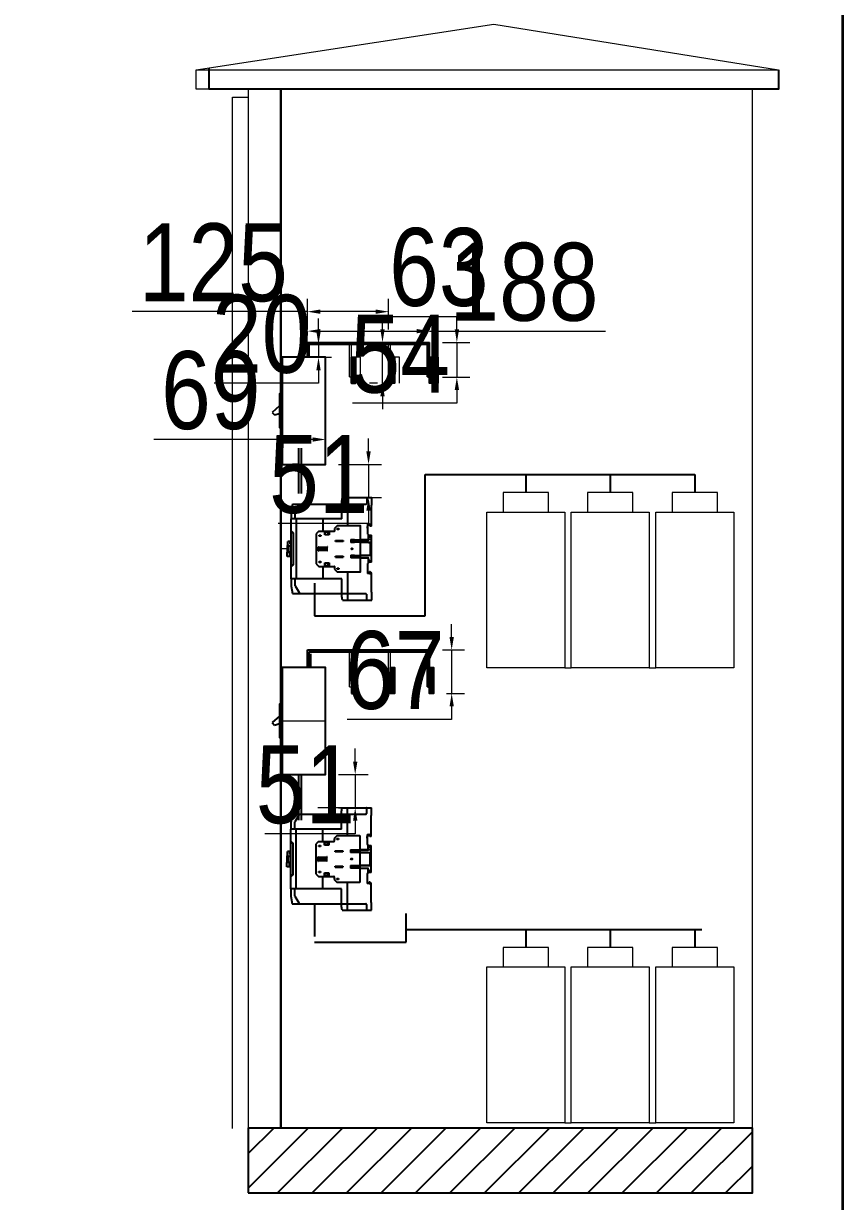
# Model space of a CAD drawing. Header units: millimetres. Extents: x 330554 to 656471, y 11007 to 130943.
# Drawn here: x 423735 to 424996, y 93518 to 95332 of the extents above; entities that cross this region are included whole.
import ezdxf

# ---------------------------------------------------------------- set-up
doc = ezdxf.new("R2010")
doc.units = ezdxf.units.MM
doc.header["$LTSCALE"] = 6
for name, color, linetype in [('KHUNGTEN', 30, 'Continuous'), ('thước đo', 3, 'Continuous'), ('đèn báo pha', 10, 'Continuous')]:
    doc.layers.add(name, color=color, linetype=linetype)
doc.layers.add('M & E', color=5, linetype='Continuous', lineweight=30)
doc.layers.add('netlonkhungten', color=32, linetype='Continuous', lineweight=35)
doc.styles.get("Standard").update_dxf_attribs({"font": 'VHELVCN.TTF', "height": 120})
doc.dimstyles.new('ISO-30', dxfattribs={"dimtxt": 60, "dimasz": 20, "dimexe": 20, "dimexo": 20, "dimgap": 10, "dimtad": 1, "dimtoh": 1, "dimdec": 0, "dimrnd": 1, "dimtxsty": 'Standard', "dimcen": 25, "dimclrd": 7, "dimclre": 7, "dimadec": 0, "dimazin": 0, "dimtfac": 1, "dimtdec": 0, "dimtmove": 0, "dimatfit": 3, "dimfxl": 1, "dimlwd": 0, "dimlwe": 0, "dimarcsym": 0})

# ---------------------------------------------------------------- blocks, each defined once
blk = doc.blocks.new('*D567')
at = {"layer": 'Defpoints', "color": 0, "transparency": 16777216}
for p in [(424175.3, 94837.8), (424175.3, 94817.8), (424189.4, 94817.8)]:
    blk.add_point(p, dxfattribs=at)
at = {"layer": 'KHUNGTEN', "color": 7, "lineweight": 0, "transparency": 16777216}
for p, q in [((424189.4, 94857.8), (424189.4, 94877.8)), ((424189.4, 94837.8), (424189.4, 94817.8)), ((424195.3, 94837.8), (424209.4, 94837.8)), ((424195.3, 94817.8), (424209.4, 94817.8)), ((424189.4, 94797.8), (424189.4, 94777.8)), ((424189.4, 94777.8), (424028.6, 94777.8))]:
    blk.add_line(p, q, dxfattribs=at)
at = {"layer": 'KHUNGTEN', "color": 7, "transparency": 16777216}
for points in [[(424186.1, 94857.8), (424192.8, 94857.8), (424189.4, 94837.8)], [(424186.1, 94797.8), (424192.8, 94797.8), (424189.4, 94817.8)]]:
    blk.add_solid(points, dxfattribs=at)
at = {"layer": 'KHUNGTEN', "color": 0, "transparency": 16777216, "insert": (424102, 94853.1), "char_height": 120, "attachment_point": 5}
blk.add_mtext('20', dxfattribs=at)
blk = doc.blocks.new('*D568')
at = {"layer": 'Defpoints', "color": 0, "transparency": 16777216}
for p in [(424200.3, 94652.8), (424226.6, 94601.8), (424266.4, 94601.8)]:
    blk.add_point(p, dxfattribs=at)
at = {"layer": 'KHUNGTEN', "color": 7, "lineweight": 0, "transparency": 16777216}
for p, q in [((424266.4, 94672.8), (424266.4, 94692.8)), ((424220.3, 94652.8), (424286.4, 94652.8)), ((424266.4, 94652.8), (424266.4, 94601.8)), ((424246.6, 94601.8), (424286.4, 94601.8)), ((424266.4, 94581.8), (424266.4, 94561.8)), ((424266.4, 94561.8), (424127.3, 94561.8))]:
    blk.add_line(p, q, dxfattribs=at)
at = {"layer": 'KHUNGTEN', "color": 7, "transparency": 16777216}
for points in [[(424263.1, 94672.8), (424269.8, 94672.8), (424266.4, 94652.8)], [(424263.1, 94581.8), (424269.8, 94581.8), (424266.4, 94601.8)]]:
    blk.add_solid(points, dxfattribs=at)
at = {"layer": 'KHUNGTEN', "color": 0, "transparency": 16777216, "insert": (424189.9, 94637.1), "char_height": 120, "attachment_point": 5}
blk.add_mtext('51', dxfattribs=at)
blk = doc.blocks.new('*D569')
at = {"layer": 'Defpoints', "color": 0, "transparency": 16777216}
for p in [(424200.3, 94175), (424200.3, 94124), (424245.9, 94124)]:
    blk.add_point(p, dxfattribs=at)
at = {"layer": 'KHUNGTEN', "color": 7, "lineweight": 0, "transparency": 16777216}
for p, q in [((424245.9, 94195), (424245.9, 94215)), ((424220.3, 94175), (424265.9, 94175)), ((424245.9, 94175), (424245.9, 94124)), ((424220.3, 94124), (424265.9, 94124)), ((424245.9, 94104), (424245.9, 94084)), ((424245.9, 94084), (424106.8, 94084))]:
    blk.add_line(p, q, dxfattribs=at)
at = {"layer": 'KHUNGTEN', "color": 7, "transparency": 16777216}
for points in [[(424242.6, 94195), (424249.3, 94195), (424245.9, 94175)], [(424242.6, 94104), (424249.3, 94104), (424245.9, 94124)]]:
    blk.add_solid(points, dxfattribs=at)
at = {"layer": 'KHUNGTEN', "color": 0, "transparency": 16777216, "insert": (424169.4, 94159.3), "char_height": 120, "attachment_point": 5}
blk.add_mtext('51', dxfattribs=at)
blk = doc.blocks.new('*D570')
at = {"layer": 'Defpoints', "color": 0, "transparency": 16777216}
for p in [(424360.3, 94840.8), (424360.3, 94787.2), (424402.4, 94787.2)]:
    blk.add_point(p, dxfattribs=at)
at = {"layer": 'KHUNGTEN', "color": 7, "lineweight": 0, "transparency": 16777216}
for p, q in [((424402.4, 94860.8), (424402.4, 94880.8)), ((424380.3, 94840.8), (424422.4, 94840.8)), ((424402.4, 94840.8), (424402.4, 94787.2)), ((424380.3, 94787.2), (424422.4, 94787.2)), ((424402.4, 94767.2), (424402.4, 94747.2)), ((424402.4, 94747.2), (424241.9, 94747.2))]:
    blk.add_line(p, q, dxfattribs=at)
at = {"layer": 'KHUNGTEN', "color": 7, "transparency": 16777216}
for points in [[(424399.1, 94860.8), (424405.8, 94860.8), (424402.4, 94840.8)], [(424399.1, 94767.2), (424405.8, 94767.2), (424402.4, 94787.2)]]:
    blk.add_solid(points, dxfattribs=at)
at = {"layer": 'KHUNGTEN', "color": 0, "transparency": 16777216, "insert": (424315.2, 94822.5), "char_height": 120, "attachment_point": 5}
blk.add_mtext('54', dxfattribs=at)
blk = doc.blocks.new('*D571')
at = {"layer": 'Defpoints', "color": 0, "transparency": 16777216}
for p in [(424360.3, 94858.1), (424172.3, 94840.8), (424360.3, 94840.8)]:
    blk.add_point(p, dxfattribs=at)
at = {"layer": 'KHUNGTEN', "color": 7, "lineweight": 0, "transparency": 16777216}
for p, q in [((424172.3, 94860.8), (424172.3, 94878.1)), ((424360.3, 94860.8), (424360.3, 94878.1)), ((424192.3, 94858.1), (424340.3, 94858.1)), ((424360.3, 94858.1), (424631, 94858.1))]:
    blk.add_line(p, q, dxfattribs=at)
at = {"layer": 'KHUNGTEN', "color": 7, "transparency": 16777216}
for points in [[(424192.3, 94861.4), (424192.3, 94854.7), (424172.3, 94858.1)], [(424340.3, 94861.4), (424340.3, 94854.7), (424360.3, 94858.1)]]:
    blk.add_solid(points, dxfattribs=at)
at = {"layer": 'KHUNGTEN', "color": 0, "transparency": 16777216, "insert": (424505.7, 94933.3), "char_height": 120, "attachment_point": 5}
blk.add_mtext('188', dxfattribs=at)
blk = doc.blocks.new('*D572')
at = {"layer": 'Defpoints', "color": 0, "transparency": 16777216}
for p in [(424360.3, 94367), (424366.3, 94300), (424394.4, 94300)]:
    blk.add_point(p, dxfattribs=at)
at = {"layer": 'KHUNGTEN', "color": 7, "lineweight": 0, "transparency": 16777216}
for p, q in [((424394.4, 94387), (424394.4, 94407)), ((424380.3, 94367), (424414.4, 94367)), ((424394.4, 94367), (424394.4, 94300)), ((424386.3, 94300), (424414.4, 94300)), ((424394.4, 94280), (424394.4, 94260)), ((424394.4, 94260), (424233.6, 94260))]:
    blk.add_line(p, q, dxfattribs=at)
at = {"layer": 'KHUNGTEN', "color": 7, "transparency": 16777216}
for points in [[(424391.1, 94387), (424397.8, 94387), (424394.4, 94367)], [(424391.1, 94280), (424397.8, 94280), (424394.4, 94300)]]:
    blk.add_solid(points, dxfattribs=at)
at = {"layer": 'KHUNGTEN', "color": 0, "transparency": 16777216, "insert": (424307, 94335.3), "char_height": 120, "attachment_point": 5}
blk.add_mtext('67', dxfattribs=at)
blk = doc.blocks.new('*D573')
at = {"layer": 'Defpoints', "color": 0, "transparency": 16777216}
for p in [(424287.9, 94840.8), (424300.3, 94840.8), (424300.3, 94777.8)]:
    blk.add_point(p, dxfattribs=at)
at = {"layer": 'KHUNGTEN', "color": 7, "lineweight": 0, "transparency": 16777216}
for p, q in [((424287.9, 94860.8), (424287.9, 94880.8)), ((424287.9, 94880.8), (424447.5, 94880.8)), ((424280.3, 94840.8), (424267.9, 94840.8)), ((424287.9, 94777.8), (424287.9, 94840.8)), ((424280.3, 94777.8), (424267.9, 94777.8)), ((424287.9, 94757.8), (424287.9, 94737.8))]:
    blk.add_line(p, q, dxfattribs=at)
at = {"layer": 'KHUNGTEN', "color": 7, "transparency": 16777216}
for points in [[(424284.6, 94860.8), (424291.3, 94860.8), (424287.9, 94840.8)], [(424284.6, 94757.8), (424291.3, 94757.8), (424287.9, 94777.8)]]:
    blk.add_solid(points, dxfattribs=at)
at = {"layer": 'KHUNGTEN', "color": 0, "transparency": 16777216, "insert": (424374.7, 94956.1), "char_height": 120, "attachment_point": 5}
blk.add_mtext('63', dxfattribs=at)
blk = doc.blocks.new('*D574')
at = {"layer": 'Defpoints', "color": 0, "transparency": 16777216}
for p in [(424172.3, 94888.1), (424172.3, 94840.8), (424297.3, 94840.8)]:
    blk.add_point(p, dxfattribs=at)
at = {"layer": 'KHUNGTEN', "color": 7, "lineweight": 0, "transparency": 16777216}
for p, q in [((424172.3, 94860.8), (424172.3, 94908.1)), ((424297.3, 94860.8), (424297.3, 94908.1)), ((424172.3, 94888.1), (423902.8, 94888.1)), ((424277.3, 94888.1), (424192.3, 94888.1))]:
    blk.add_line(p, q, dxfattribs=at)
at = {"layer": 'KHUNGTEN', "color": 7, "transparency": 16777216}
for points in [[(424192.3, 94891.4), (424192.3, 94884.7), (424172.3, 94888.1)], [(424277.3, 94891.4), (424277.3, 94884.7), (424297.3, 94888.1)]]:
    blk.add_solid(points, dxfattribs=at)
at = {"layer": 'KHUNGTEN', "color": 0, "transparency": 16777216, "insert": (424027.6, 94963.3), "char_height": 120, "attachment_point": 5}
blk.add_mtext('125', dxfattribs=at)
blk = doc.blocks.new('*D575')
at = {"layer": 'Defpoints', "color": 0, "transparency": 16777216}
for p in [(424131.3, 94691.2), (424131.3, 94652.8), (424200.3, 94652.8)]:
    blk.add_point(p, dxfattribs=at)
at = {"layer": 'KHUNGTEN', "color": 7, "lineweight": 0, "transparency": 16777216}
for p, q in [((424131.3, 94672.8), (424131.3, 94711.2)), ((424200.3, 94672.8), (424200.3, 94711.2)), ((424131.3, 94691.2), (423936.1, 94691.2)), ((424180.3, 94691.2), (424151.3, 94691.2))]:
    blk.add_line(p, q, dxfattribs=at)
at = {"layer": 'KHUNGTEN', "color": 7, "transparency": 16777216}
for points in [[(424151.3, 94694.5), (424151.3, 94687.8), (424131.3, 94691.2)], [(424180.3, 94694.5), (424180.3, 94687.8), (424200.3, 94691.2)]]:
    blk.add_solid(points, dxfattribs=at)
at = {"layer": 'KHUNGTEN', "color": 0, "transparency": 16777216, "insert": (424023.7, 94766.4), "char_height": 120, "attachment_point": 5}
blk.add_mtext('69', dxfattribs=at)

msp = doc.modelspace()

# ---------------------------------------------------------------- hatches: boundary and pattern name
at = {"layer": 'M & E', "lineweight": -2, "ltscale": 8}
h = msp.add_hatch(dxfattribs=at)
h.set_pattern_fill('ANSI31', color=256, scale=10, style=0)
h.set_pattern_definition([(45, (183707.7289, 88166.1572), (-0.8838834765, 0.8838834765), [])])
h.paths.add_polyline_path([(424240.229, 94817.811), (424246.229, 94817.811), (424246.229, 94777.811), (424240.229, 94777.811)])
h = msp.add_hatch(dxfattribs=at)
h.set_pattern_fill('ANSI31', color=256, scale=10, style=0)
h.set_pattern_definition([(45, (93973.493, 107693.0284), (-0.8838834765, 0.8838834765), [])])
h.paths.add_polyline_path([(424240.229, 94300.04), (424246.229, 94300.04), (424246.229, 94330.04), (424240.229, 94330.04)])
at = {"layer": 'thước đo', "linetype": 'ByBlock', "ltscale": 8}
h = msp.add_hatch(dxfattribs=at)
h.set_pattern_fill('ANSI31', color=0, scale=300, style=0)
h.set_pattern_definition([(45, (186548.535, 88131.157), (-26.516504, 26.516504), [])])
h.paths.add_polyline_path([(424081.035, 93530.685), (424857.273, 93530.685), (424857.273, 93630.685), (424081.035, 93630.685)])
at = {"layer": 'đèn báo pha', "ltscale": 8}
h = msp.add_hatch(dxfattribs=at)
h.set_pattern_fill('ANSI31', color=2, scale=10, style=0)
h.set_pattern_definition([(45, (183767.7684, 88166.1572), (-0.8838834765, 0.8838834765), [])])
h.paths.add_polyline_path([(424300.268, 94817.811), (424306.268, 94817.811), (424306.268, 94777.811), (424300.268, 94777.811)])
h = msp.add_hatch(dxfattribs=at)
h.set_pattern_fill('ANSI31', color=1, scale=10, style=0)
h.set_pattern_definition([(45, (183827.8017, 88166.1572), (-0.8838834765, 0.8838834765), [])])
h.paths.add_polyline_path([(424360.302, 94817.811), (424366.302, 94817.811), (424366.302, 94777.811), (424360.302, 94777.811)])
h = msp.add_hatch(dxfattribs=at)
h.set_pattern_fill('ANSI31', color=2, scale=10, style=0)
h.set_pattern_definition([(45, (183767.7684, 87688.3861), (-0.8838834765, 0.8838834765), [])])
h.paths.add_polyline_path([(424300.268, 94340.04), (424306.268, 94340.04), (424306.268, 94300.04), (424300.268, 94300.04)])
h = msp.add_hatch(dxfattribs=at)
h.set_pattern_fill('ANSI31', color=1, scale=10, style=0)
h.set_pattern_definition([(45, (183827.8017, 87688.3861), (-0.8838834765, 0.8838834765), [])])
h.paths.add_polyline_path([(424360.302, 94340.04), (424366.302, 94340.04), (424366.302, 94300.04), (424360.302, 94300.04)])

# ---------------------------------------------------------------- linework, layer by layer
at = {"color": 7, "linetype": 'Continuous'}
for p, q in [((424149.101, 94114.04), (424147.073, 94102.54)), ((424149.101, 94114.04), (424262.073, 94114.04)), ((424159.073, 94112.34), (424153.073, 94102.04)), ((424159.073, 94114.04), (424159.073, 94112.34)), ((424159.073, 94114.04), (424159.073, 94112.34)), ((424225.073, 94118.24), (424226.096, 94124.04)), ((424225.073, 94091.04), (424225.073, 94118.24)), ((424226.096, 94124.04), (424271.073, 94124.04)), ((424234.073, 94080.54), (424234.073, 94124.04)), ((424263.073, 94123.04), (424263.073, 94115.04)), ((424270.573, 94079.94), (424270.573, 94112.04)), ((424271.073, 94112.04), (424270.573, 94112.04)), ((424271.073, 94112.04), (424271.073, 94124.04)), ((424147.073, 94102.54), (424147.073, 94091.54)), ((424147.073, 93999.04), (424147.073, 94091.04)), ((424225.073, 94091.04), (424147.073, 94091.04)), ((424153.073, 94091.04), (424153.073, 94102.04)), ((424155.073, 93999.04), (424155.073, 94091.04)), ((424195.973, 94072.04), (424195.973, 94091.04)), ((424147.073, 94071.54), (424147.245, 94071.54)), ((424147.245, 94071.54), (424150.073, 94069.54)), ((424189.573, 94072.04), (424185.573, 94068.04)), ((424189.573, 94072.04), (424213.273, 94072.04)), ((424198.573, 94066.39), (424198.573, 94072.04)), ((424198.973, 94066.79), (424198.973, 94072.04)), ((424198.973, 94071.04), (424203.673, 94071.04)), ((424203.673, 94066.79), (424203.673, 94072.04)), ((424204.073, 94066.39), (424204.073, 94072.04)), ((424205.573, 94072.04), (424205.573, 94066.39)), ((424217.573, 94080.54), (424213.573, 94076.54)), ((424213.573, 94076.54), (424213.573, 94072.34)), ((424253.073, 94080.54), (424217.573, 94080.54)), ((424217.873, 94074.94), (424217.873, 94076.44)), ((424217.873, 94076.44), (424220.373, 94076.44)), ((424220.373, 94075.54), (424217.873, 94075.54)), ((424220.373, 94075.04), (424217.873, 94075.04)), ((424220.373, 94074.94), (424217.873, 94074.94)), ((424220.373, 94076.44), (424220.373, 94074.94)), ((424253.573, 94010.04), (424253.573, 94080.04)), ((424264.173, 94082.94), (424270.573, 94082.94)), ((424264.173, 94082.94), (424264.173, 94069.84)), ((424264.373, 94078.44), (424264.173, 94079.44)), ((424264.173, 94076.94), (424264.373, 94076.94)), ((424264.373, 94076.94), (424264.373, 94078.44)), ((424268.373, 94079.94), (424267.487, 94082.598)), ((424270.573, 94079.94), (424268.373, 94079.94)), ((424141.773, 94050.44), (424141.773, 94056.54)), ((424147.023, 94056.54), (424141.773, 94056.54)), ((424144.073, 94056.54), (424144.573, 94055.54)), ((424144.573, 94055.54), (424144.573, 94052.54)), ((424147.023, 94032.54), (424147.023, 94057.04)), ((424147.073, 94057.04), (424147.023, 94057.04)), ((424150.073, 94069.54), (424147.073, 94069.54)), ((424150.073, 94069.54), (424150.073, 94020.54)), ((424185.573, 94068.04), (424185.573, 94022.04)), ((424189.873, 94064.44), (424189.873, 94065.94)), ((424189.873, 94065.94), (424192.373, 94065.94)), ((424192.373, 94065.04), (424189.873, 94065.04)), ((424192.373, 94064.54), (424189.873, 94064.54)), ((424192.373, 94064.44), (424189.873, 94064.44)), ((424192.373, 94065.94), (424192.373, 94064.44)), ((424205.573, 94066.39), (424198.573, 94066.39)), ((424203.673, 94066.79), (424198.973, 94066.79)), ((424215.173, 94056.24), (424215.173, 94057.84)), ((424215.173, 94057.84), (424226.973, 94057.84)), ((424215.173, 94057.74), (424226.973, 94057.74)), ((424226.973, 94056.24), (424215.173, 94056.24)), ((424226.973, 94057.84), (424226.973, 94056.24)), ((424238.573, 94059.14), (424244.573, 94059.14)), ((424238.573, 94059.14), (424238.573, 94054.94)), ((424238.573, 94059.14), (424239.073, 94058.64)), ((424238.573, 94054.94), (424239.073, 94055.44)), ((424244.573, 94054.94), (424238.573, 94054.94)), ((424239.073, 94058.64), (424244.073, 94058.64)), ((424239.073, 94058.64), (424239.073, 94055.44)), ((424244.073, 94055.44), (424239.073, 94055.44)), ((424244.573, 94059.14), (424244.073, 94058.64)), ((424244.073, 94058.64), (424244.073, 94055.44)), ((424244.573, 94054.94), (424244.073, 94055.44)), ((424244.573, 94059.14), (424244.573, 94054.94)), ((424244.973, 94058.94), (424252.073, 94058.94)), ((424244.973, 94055.14), (424244.973, 94058.94)), ((424252.073, 94055.14), (424244.973, 94055.14)), ((424246.973, 94055.14), (424246.973, 94058.94)), ((424247.073, 94058.94), (424247.073, 94055.14)), ((424249.573, 94055.14), (424249.573, 94058.94)), ((424250.573, 94057.79), (424250.073, 94057.79)), ((424250.573, 94056.29), (424250.073, 94056.29)), ((424250.573, 94056.29), (424250.573, 94057.79)), ((424252.073, 94055.14), (424252.073, 94058.94)), ((424253.573, 94059.44), (424266.073, 94059.44)), ((424253.573, 94058.94), (424266.573, 94058.94)), ((424266.073, 94055.14), (424253.573, 94055.14)), ((424266.073, 94054.64), (424253.573, 94054.64)), ((424266.073, 94058.94), (424266.073, 94066.435)), ((424270.573, 94062.84), (424266.073, 94062.84)), ((424266.073, 94059.84), (424270.573, 94059.84)), ((424266.073, 94054.59), (424266.073, 94055.14)), ((424266.073, 94054.89), (424269.573, 94054.89)), ((424269.073, 94054.59), (424266.073, 94054.59)), ((424268.173, 94065.84), (424270.573, 94065.84)), ((424269.073, 94035.19), (424269.073, 94054.89)), ((424270.573, 94024.24), (424270.573, 94065.84)), ((424140.773, 94050.04), (424140.773, 94040.04)), ((424140.773, 94050.04), (424143.073, 94050.04)), ((424140.773, 94040.04), (424143.073, 94040.04)), ((424140.773, 94033.04), (424140.773, 94039.64)), ((424144.773, 94039.64), (424140.773, 94039.64)), ((424141.773, 94050.44), (424143.073, 94050.44)), ((424143.073, 94039.64), (424143.073, 94050.44)), ((424147.023, 94052.54), (424144.573, 94052.54)), ((424144.573, 94049.04), (424144.573, 94050.04)), ((424147.023, 94050.04), (424144.573, 94050.04)), ((424147.023, 94049.04), (424144.573, 94049.04)), ((424144.773, 94033.04), (424144.773, 94039.64)), ((424189.073, 94042.29), (424189.073, 94047.79)), ((424189.073, 94047.79), (424202.073, 94047.79)), ((424202.073, 94042.29), (424189.073, 94042.29)), ((424189.273, 94047.14), (424189.273, 94045.79)), ((424189.273, 94047.14), (424198.473, 94047.14)), ((424189.273, 94045.79), (424190.673, 94045.79)), ((424189.273, 94044.29), (424189.273, 94042.94)), ((424190.673, 94044.29), (424189.273, 94044.29)), ((424198.473, 94042.94), (424189.273, 94042.94)), ((424189.973, 94044.29), (424189.973, 94045.79)), ((424190.673, 94044.29), (424190.673, 94045.79)), ((424191.673, 94046.04), (424191.673, 94044.04)), ((424194.473, 94046.04), (424191.673, 94046.04)), ((424191.673, 94044.04), (424194.473, 94044.04)), ((424194.473, 94044.04), (424194.473, 94046.04)), ((424195.473, 94047.14), (424195.473, 94042.94)), ((424198.473, 94047.14), (424198.473, 94042.94)), ((424202.073, 94042.29), (424202.073, 94047.79)), ((424238.573, 94035.14), (424244.573, 94035.14)), ((424238.573, 94035.14), (424239.073, 94034.64)), ((424238.573, 94035.14), (424238.573, 94030.94)), ((424239.073, 94034.64), (424244.073, 94034.64)), ((424239.073, 94034.64), (424239.073, 94031.44)), ((424244.573, 94035.14), (424244.073, 94034.64)), ((424244.073, 94034.64), (424244.073, 94031.44)), ((424244.573, 94035.14), (424244.573, 94030.94)), ((424244.973, 94034.94), (424252.073, 94034.94)), ((424244.973, 94031.14), (424244.973, 94034.94)), ((424246.973, 94031.14), (424246.973, 94034.94)), ((424247.073, 94034.94), (424247.073, 94031.14)), ((424249.573, 94031.14), (424249.573, 94034.94)), ((424252.073, 94031.14), (424252.073, 94034.94)), ((424253.573, 94035.44), (424266.073, 94035.44)), ((424253.573, 94034.94), (424266.073, 94034.94)), ((424266.073, 94035.49), (424269.073, 94035.49)), ((424266.073, 94034.94), (424266.073, 94035.49)), ((424266.073, 94035.19), (424269.573, 94035.19)), ((424147.023, 94033.04), (424140.773, 94033.04)), ((424147.073, 94032.54), (424147.023, 94032.54)), ((424147.073, 94020.54), (424150.073, 94020.54)), ((424147.073, 94018.54), (424147.245, 94018.54)), ((424150.073, 94020.54), (424147.245, 94018.54)), ((424185.573, 94022.04), (424189.573, 94018.04)), ((424189.573, 94018.04), (424213.273, 94018.04)), ((424189.873, 94024.14), (424189.873, 94025.64)), ((424189.873, 94025.64), (424192.373, 94025.64)), ((424189.873, 94025.54), (424192.373, 94025.54)), ((424189.873, 94025.04), (424192.373, 94025.04)), ((424192.373, 94024.14), (424189.873, 94024.14)), ((424192.373, 94025.64), (424192.373, 94024.14)), ((424195.973, 93999.04), (424195.973, 94018.04)), ((424198.573, 94023.69), (424205.573, 94023.69)), ((424198.573, 94018.04), (424198.573, 94023.69)), ((424198.973, 94023.29), (424203.673, 94023.29)), ((424198.973, 94018.04), (424198.973, 94023.29)), ((424203.673, 94019.04), (424198.973, 94019.04)), ((424203.673, 94018.04), (424203.673, 94023.29)), ((424204.073, 94018.04), (424204.073, 94023.69)), ((424205.573, 94023.69), (424205.573, 94018.04)), ((424213.573, 94017.74), (424213.573, 94013.54)), ((424215.173, 94033.84), (424226.973, 94033.84)), ((424215.173, 94032.24), (424215.173, 94033.84)), ((424215.173, 94032.34), (424226.973, 94032.34)), ((424226.973, 94032.24), (424215.173, 94032.24)), ((424226.973, 94033.84), (424226.973, 94032.24)), ((424238.573, 94030.94), (424239.073, 94031.44)), ((424244.573, 94030.94), (424238.573, 94030.94)), ((424244.073, 94031.44), (424239.073, 94031.44)), ((424244.573, 94030.94), (424244.073, 94031.44)), ((424252.073, 94031.14), (424244.973, 94031.14)), ((424250.573, 94033.79), (424250.073, 94033.79)), ((424250.573, 94032.29), (424250.073, 94032.29)), ((424250.573, 94032.29), (424250.573, 94033.79)), ((424253.573, 94031.14), (424266.573, 94031.14)), ((424266.073, 94030.64), (424253.573, 94030.64)), ((424264.173, 94020.24), (424264.173, 94007.14)), ((424266.073, 94023.644), (424266.073, 94031.14)), ((424266.073, 94027.24), (424267.573, 94027.24)), ((424267.573, 94027.24), (424270.573, 94025.508)), ((424270.573, 94024.24), (424268.173, 94024.24)), ((424225.073, 93999.04), (424147.073, 93999.04)), ((424147.073, 93998.54), (424147.073, 93987.54)), ((424153.073, 93988.04), (424153.073, 93999.04)), ((424213.573, 94013.54), (424217.573, 94009.54)), ((424217.573, 94009.54), (424253.073, 94009.54)), ((424217.873, 94015.14), (424220.373, 94015.14)), ((424217.873, 94013.64), (424217.873, 94015.14)), ((424217.873, 94015.04), (424220.373, 94015.04)), ((424217.873, 94014.54), (424220.373, 94014.54)), ((424220.373, 94013.64), (424217.873, 94013.64)), ((424220.373, 94015.14), (424220.373, 94013.64)), ((424225.073, 93971.84), (424225.073, 93999.04)), ((424234.073, 93966.04), (424234.073, 94009.54)), ((424264.173, 94008.84), (424266.773, 94008.84)), ((424267.673, 94007.14), (424264.173, 94007.14)), ((424266.773, 94008.84), (424267.273, 94010.04)), ((424267.273, 94010.04), (424268.273, 94010.04)), ((424267.673, 94007.14), (424270.573, 94006.629)), ((424268.273, 94010.04), (424269.68, 94008.633)), ((424269.973, 94007.926), (424269.973, 94006.734)), ((424270.573, 93978.04), (424270.573, 94006.629)), ((424147.073, 93987.54), (424149.101, 93976.04)), ((424153.073, 93988.04), (424159.073, 93977.74)), ((424149.101, 93976.04), (424262.073, 93976.04)), ((424159.073, 93977.74), (424159.073, 93976.04)), ((424226.096, 93966.04), (424225.073, 93971.84)), ((424226.096, 93966.04), (424271.073, 93966.04)), ((424263.073, 93975.04), (424263.073, 93967.04)), ((424271.073, 93978.04), (424270.573, 93978.04)), ((424271.073, 93966.04), (424271.073, 93978.04))]:
    msp.add_line(p, q, dxfattribs=at)
for radius in [1, 0.7]:
    msp.add_circle((424240.402, 94045.04), radius, dxfattribs=at)
for centre, radius, start, end in [((424262.073, 94115.04), 1, 270, 0), ((424264.073, 94123.04), 1, 90, 180), ((424147.573, 94091.54), 0.5, 180, 270), ((424213.273, 94072.34), 0.3, 270, 0), ((424253.073, 94080.04), 0.5, 0, 90), ((424267.013, 94082.44), 0.5, 18.434949, 90), ((424250.073, 94058.29), 0.5, 180.000001, 270), ((424250.073, 94055.79), 0.5, 90, 179.999997), ((424268.173, 94069.84), 4, 180, 270), ((424213.273, 94017.74), 0.3, 0, 90), ((424250.073, 94034.29), 0.5, 180.000001, 270), ((424250.073, 94031.79), 0.5, 90, 179.999997), ((424268.173, 94020.24), 4, 90, 180), ((424147.573, 93998.54), 0.5, 112.603253, 180), ((424253.073, 94010.04), 0.5, 270, 0), ((424268.973, 94007.926), 1, 0, 45), ((424262.073, 93975.04), 1, 0, 90), ((424264.073, 93967.04), 1, 180, 270)]:
    msp.add_arc(centre, radius, start, end, dxfattribs=at)
for points, start_tangent, end_tangent in [([(424149.101, 94114.04), (424149.129, 94114.006), (424149.2, 94113.922), (424149.297, 94113.807), (424149.407, 94113.675), (424149.52, 94113.54)], (0.64278761, -0.76604444), (0.64278761, -0.76604444)), ([(424149.101, 94114.04), (424149.129, 94114.006), (424149.2, 94113.922), (424149.297, 94113.807), (424149.407, 94113.675), (424149.52, 94113.54)], (0.64278761, -0.76604444), (0.64278761, -0.76604444)), ([(424147.073, 94102.54), (424147.111, 94102.537), (424147.22, 94102.527), (424147.382, 94102.513), (424147.573, 94102.496)], (0.9961947, -0.08715574), (0.9961947, -0.08715574)), ([(424266.073, 94059.84), (424266.11, 94059.803), (424266.198, 94059.715), (424266.273, 94059.64)], (0.70710678, -0.70710678), (0.70710678, -0.70710678)), ([(424266.273, 94059.64), (424266.313, 94059.6), (424266.442, 94059.471), (424266.573, 94059.34)], (0.70710678, -0.70710678), (0.70710678, -0.70710678)), ([(424188.573, 94048.29), (424188.682, 94048.181), (424188.791, 94048.072), (424188.893, 94047.97), (424188.982, 94047.881), (424189.047, 94047.816), (424189.073, 94047.79)], (0.70710678, -0.70710678), (0.70710678, -0.70710678)), ([(424188.573, 94041.79), (424188.682, 94041.899), (424188.791, 94042.008), (424188.893, 94042.11), (424188.982, 94042.198), (424189.047, 94042.263), (424189.073, 94042.29)], (0.70710678, 0.70710678), (0.70710678, 0.70710678)), ([(424202.573, 94048.29), (424202.464, 94048.181), (424202.355, 94048.072), (424202.253, 94047.97), (424202.165, 94047.881), (424202.1, 94047.816), (424202.073, 94047.79)], (-0.70710678, -0.70710678), (-0.70710678, -0.70710678)), ([(424202.573, 94041.79), (424202.464, 94041.899), (424202.355, 94042.008), (424202.253, 94042.11), (424202.165, 94042.198), (424202.1, 94042.263), (424202.073, 94042.29)], (-0.70710678, 0.70710678), (-0.70710678, 0.70710678)), ([(424266.073, 94027.24), (424266.11, 94027.277), (424266.198, 94027.365), (424266.313, 94027.48), (424266.442, 94027.609), (424266.573, 94027.74)], (0.70710678, 0.70710678), (0.70710678, 0.70710678)), ([(424267.573, 94027.24), (424267.592, 94027.309), (424267.641, 94027.494), (424267.707, 94027.74)], (0.25881905, 0.96592583), (0.25881905, 0.96592583)), ([(424147.073, 93987.54), (424147.111, 93987.543), (424147.22, 93987.553), (424147.382, 93987.567), (424147.573, 93987.584)], (0.9961947, 0.08715574), (0.9961947, 0.08715574)), ([(424149.101, 93976.04), (424149.129, 93976.073), (424149.2, 93976.158), (424149.297, 93976.273), (424149.407, 93976.405), (424149.52, 93976.54)], (0.64278761, 0.76604444), (0.64278761, 0.76604444))]:
    msp.add_spline(points, degree=3, dxfattribs=dict(at, start_tangent=start_tangent, end_tangent=end_tangent))
at = {"layer": 'M & E', "lineweight": -2, "ltscale": 8}
for p, q in [((424240.229, 94817.811), (424240.229, 94777.811)), ((424240.229, 94777.811), (424246.229, 94777.811)), ((424240.229, 94340.04), (424240.229, 94300.04)), ((424240.229, 94300.04), (424246.229, 94300.04))]:
    msp.add_line(p, q, dxfattribs=at)
msp.add_lwpolyline([(424240.229, 94817.811), (424246.229, 94817.811), (424246.229, 94777.811), (424240.229, 94777.811)], close=True, dxfattribs=at)
at = {"layer": 'netlonkhungten'}
msp.add_lwpolyline([(413725.963, 100300.107), (424995.864, 100300.107), (424995.864, 92136.301), (413725.963, 92136.301)], close=True, dxfattribs=at)
at = {"layer": 'thước đo', "color": 7, "lineweight": 18, "ltscale": 8}
for p, q in [((424001.035, 95260.685), (424459.154, 95330.685)), ((424459.154, 95330.685), (424897.273, 95260.685)), ((424001.035, 95230.685), (424001.035, 95260.685)), ((424001.035, 95260.685), (424897.273, 95260.685)), ((424021.035, 95230.685), (424001.035, 95230.685)), ((424057.043, 93630.09), (424057.043, 95218.401)), ((424057.043, 95218.401), (424081.273, 95218.401)), ((424237.229, 94787.811), (424237.229, 94840.811)), ((424240.229, 94817.811), (424240.229, 94840.811)), ((424297.268, 94787.811), (424297.268, 94840.811)), ((424300.268, 94817.811), (424300.268, 94840.811)), ((424240.229, 94787.811), (424240.229, 94817.811)), ((424254.229, 94817.811), (424246.229, 94817.811)), ((424246.229, 94817.811), (424246.229, 94777.811)), ((424254.229, 94777.811), (424254.229, 94817.811)), ((424300.268, 94787.811), (424300.268, 94817.811)), ((424314.268, 94817.811), (424306.268, 94817.811)), ((424306.268, 94817.811), (424306.268, 94777.811)), ((424314.268, 94777.811), (424314.268, 94817.811)), ((424374.302, 94817.811), (424366.302, 94817.811)), ((424366.302, 94817.811), (424366.302, 94777.811)), ((424374.302, 94777.811), (424374.302, 94817.811)), ((424237.229, 94787.811), (424240.229, 94787.811)), ((424297.268, 94787.811), (424300.268, 94787.811)), ((424131.273, 94416.497), (424131.273, 94416.497)), ((424237.229, 94310.04), (424237.229, 94364.04)), ((424240.229, 94340.04), (424240.229, 94364.04)), ((424297.268, 94310.04), (424297.268, 94364.04)), ((424300.268, 94340.04), (424300.268, 94364.04)), ((424240.229, 94310.04), (424240.229, 94340.04)), ((424246.229, 94300.04), (424246.229, 94330.04)), ((424300.268, 94310.04), (424300.268, 94340.04)), ((424568.506, 94339.539), (424578.506, 94339.539)), ((424698.503, 94339.539), (424708.503, 94339.539)), ((424237.229, 94310.04), (424240.229, 94310.04)), ((424297.268, 94310.04), (424300.268, 94310.04)), ((424200.273, 94257.54), (424133.273, 94257.54)), ((424226.096, 94124.04), (424188.243, 94124.04)), ((424568.506, 93638.727), (424578.506, 93638.727)), ((424698.503, 93638.727), (424708.503, 93638.727))]:
    msp.add_line(p, q, dxfattribs=at)
at = {"layer": 'thước đo', "color": 0, "linetype": 'ByBlock', "ltscale": 8}
for p, q in [((424021.035, 95230.685), (424021.035, 95263.741)), ((424061.035, 95230.685), (424021.035, 95230.685)), ((424200.273, 94817.811), (424175.273, 94817.811)), ((424129.273, 94742.811), (424118.273, 94732.811)), ((424118.273, 94732.811), (424121.803, 94728.929)), ((424121.803, 94728.929), (424129.273, 94731.311)), ((424200.273, 94340.04), (424175.273, 94340.04)), ((424129.273, 94265.04), (424118.273, 94255.04)), ((424118.273, 94255.04), (424121.803, 94251.158)), ((424121.803, 94251.158), (424129.273, 94253.54))]:
    msp.add_line(p, q, dxfattribs=at)
at = {"layer": 'thước đo', "color": 8, "linetype": 'ByBlock', "ltscale": 8}
for p, q in [((424225.573, 94596.011), (424226.596, 94601.811)), ((424226.596, 94601.811), (424271.573, 94601.811)), ((424234.573, 94558.311), (424234.573, 94601.811)), ((424263.573, 94600.811), (424263.573, 94592.811)), ((424271.573, 94589.811), (424271.573, 94601.811)), ((424149.601, 94591.811), (424147.573, 94580.311)), ((424147.573, 94580.311), (424147.573, 94569.311)), ((424149.601, 94591.811), (424262.573, 94591.811)), ((424159.573, 94590.111), (424153.573, 94579.811)), ((424153.573, 94568.811), (424153.573, 94579.811)), ((424159.573, 94591.811), (424159.573, 94590.111)), ((424225.573, 94568.811), (424225.573, 94596.011)), ((424271.073, 94557.711), (424271.073, 94589.811)), ((424271.573, 94589.811), (424271.073, 94589.811)), ((424147.573, 94476.811), (424147.573, 94568.811)), ((424225.573, 94568.811), (424147.573, 94568.811)), ((424155.573, 94476.811), (424155.573, 94568.811)), ((424196.473, 94549.811), (424196.473, 94568.811)), ((424147.573, 94549.311), (424147.745, 94549.311)), ((424150.573, 94547.311), (424147.573, 94547.311)), ((424147.745, 94549.311), (424150.573, 94547.311)), ((424150.573, 94547.311), (424150.573, 94498.311)), ((424190.073, 94549.811), (424186.073, 94545.811)), ((424186.073, 94545.811), (424186.073, 94499.811)), ((424190.073, 94549.811), (424213.773, 94549.811)), ((424190.373, 94542.211), (424190.373, 94543.711)), ((424190.373, 94543.711), (424192.873, 94543.711)), ((424192.873, 94542.811), (424190.373, 94542.811)), ((424192.873, 94543.711), (424192.873, 94542.211)), ((424199.073, 94544.161), (424199.073, 94549.811)), ((424206.073, 94544.161), (424199.073, 94544.161)), ((424199.473, 94544.561), (424199.473, 94549.811)), ((424199.473, 94548.811), (424204.173, 94548.811)), ((424204.173, 94544.561), (424199.473, 94544.561)), ((424204.173, 94544.561), (424204.173, 94549.811)), ((424204.573, 94544.161), (424204.573, 94549.811)), ((424206.073, 94549.811), (424206.073, 94544.161)), ((424218.073, 94558.311), (424214.073, 94554.311)), ((424214.073, 94554.311), (424214.073, 94550.111)), ((424253.573, 94558.311), (424218.073, 94558.311)), ((424218.373, 94552.711), (424218.373, 94554.211)), ((424218.373, 94554.211), (424220.873, 94554.211)), ((424220.873, 94553.311), (424218.373, 94553.311)), ((424220.873, 94552.811), (424218.373, 94552.811)), ((424220.873, 94552.711), (424218.373, 94552.711)), ((424220.873, 94554.211), (424220.873, 94552.711)), ((424254.073, 94487.811), (424254.073, 94557.811)), ((424264.673, 94560.711), (424271.073, 94560.711)), ((424264.673, 94560.711), (424264.673, 94547.611)), ((424264.873, 94556.211), (424264.673, 94557.211)), ((424264.673, 94554.711), (424264.873, 94554.711)), ((424264.873, 94554.711), (424264.873, 94556.211)), ((424266.573, 94536.711), (424266.573, 94544.207)), ((424268.873, 94557.711), (424267.987, 94560.369)), ((424268.673, 94543.611), (424271.073, 94543.611)), ((424271.073, 94557.711), (424268.873, 94557.711)), ((424271.073, 94502.011), (424271.073, 94543.611)), ((424141.273, 94527.811), (424141.273, 94517.811)), ((424141.273, 94527.811), (424143.573, 94527.811)), ((424142.273, 94528.211), (424142.273, 94534.311)), ((424147.523, 94534.311), (424142.273, 94534.311)), ((424142.273, 94528.211), (424143.573, 94528.211)), ((424143.573, 94517.411), (424143.573, 94528.211)), ((424144.573, 94534.311), (424145.073, 94533.311)), ((424145.073, 94533.311), (424145.073, 94530.311)), ((424147.523, 94530.311), (424145.073, 94530.311)), ((424145.073, 94526.811), (424145.073, 94527.811)), ((424147.523, 94527.811), (424145.073, 94527.811)), ((424147.523, 94526.811), (424145.073, 94526.811)), ((424147.523, 94510.311), (424147.523, 94534.811)), ((424147.573, 94534.811), (424147.523, 94534.811)), ((424189.573, 94520.061), (424189.573, 94525.561)), ((424189.573, 94525.561), (424202.573, 94525.561)), ((424189.773, 94524.911), (424189.773, 94523.561)), ((424189.773, 94524.911), (424198.973, 94524.911)), ((424192.873, 94542.311), (424190.373, 94542.311)), ((424192.873, 94542.211), (424190.373, 94542.211)), ((424195.973, 94524.911), (424195.973, 94520.711)), ((424198.973, 94524.911), (424198.973, 94520.711)), ((424202.573, 94520.061), (424202.573, 94525.561)), ((424215.673, 94534.011), (424215.673, 94535.611)), ((424215.673, 94535.611), (424227.473, 94535.611)), ((424215.673, 94535.511), (424227.473, 94535.511)), ((424227.473, 94534.011), (424215.673, 94534.011)), ((424227.473, 94535.611), (424227.473, 94534.011)), ((424239.073, 94536.911), (424245.073, 94536.911)), ((424239.073, 94536.911), (424239.073, 94532.711)), ((424239.073, 94536.911), (424239.573, 94536.411)), ((424239.073, 94532.711), (424239.573, 94533.211)), ((424245.073, 94532.711), (424239.073, 94532.711)), ((424239.573, 94536.411), (424244.573, 94536.411)), ((424239.573, 94536.411), (424239.573, 94533.211)), ((424244.573, 94533.211), (424239.573, 94533.211)), ((424245.073, 94536.911), (424244.573, 94536.411)), ((424244.573, 94536.411), (424244.573, 94533.211)), ((424245.073, 94532.711), (424244.573, 94533.211)), ((424245.073, 94536.911), (424245.073, 94532.711)), ((424245.473, 94536.711), (424252.573, 94536.711)), ((424245.473, 94532.911), (424245.473, 94536.711)), ((424252.573, 94532.911), (424245.473, 94532.911)), ((424247.473, 94532.911), (424247.473, 94536.711)), ((424247.573, 94536.711), (424247.573, 94532.911)), ((424250.073, 94532.911), (424250.073, 94536.711)), ((424251.073, 94535.561), (424250.573, 94535.561)), ((424251.073, 94534.061), (424250.573, 94534.061)), ((424251.073, 94534.061), (424251.073, 94535.561)), ((424252.573, 94532.911), (424252.573, 94536.711)), ((424254.073, 94537.211), (424266.573, 94537.211)), ((424254.073, 94536.711), (424267.073, 94536.711)), ((424266.573, 94532.911), (424254.073, 94532.911)), ((424266.573, 94532.411), (424254.073, 94532.411)), ((424271.073, 94540.611), (424266.573, 94540.611)), ((424266.573, 94537.611), (424271.073, 94537.611)), ((424266.573, 94532.361), (424266.573, 94532.911)), ((424266.573, 94532.661), (424270.073, 94532.661)), ((424269.573, 94532.361), (424266.573, 94532.361)), ((424269.573, 94512.961), (424269.573, 94532.661)), ((424141.273, 94517.811), (424143.573, 94517.811)), ((424141.273, 94510.811), (424141.273, 94517.411)), ((424145.273, 94517.411), (424141.273, 94517.411)), ((424147.523, 94510.811), (424141.273, 94510.811)), ((424145.273, 94510.811), (424145.273, 94517.411)), ((424147.573, 94510.311), (424147.523, 94510.311)), ((424202.573, 94520.061), (424189.573, 94520.061)), ((424189.773, 94523.561), (424191.173, 94523.561)), ((424189.773, 94522.061), (424189.773, 94520.711)), ((424191.173, 94522.061), (424189.773, 94522.061)), ((424198.973, 94520.711), (424189.773, 94520.711)), ((424190.473, 94522.061), (424190.473, 94523.561)), ((424191.173, 94522.061), (424191.173, 94523.561)), ((424192.173, 94523.811), (424192.173, 94521.811)), ((424194.973, 94523.811), (424192.173, 94523.811)), ((424192.173, 94521.811), (424194.973, 94521.811)), ((424194.973, 94521.811), (424194.973, 94523.811)), ((424215.673, 94511.611), (424227.473, 94511.611)), ((424215.673, 94510.011), (424215.673, 94511.611)), ((424215.673, 94510.111), (424227.473, 94510.111)), ((424227.473, 94510.011), (424215.673, 94510.011)), ((424227.473, 94511.611), (424227.473, 94510.011)), ((424239.073, 94512.911), (424245.073, 94512.911)), ((424239.073, 94512.911), (424239.573, 94512.411)), ((424239.073, 94512.911), (424239.073, 94508.711)), ((424239.073, 94508.711), (424239.573, 94509.211)), ((424245.073, 94508.711), (424239.073, 94508.711)), ((424239.573, 94512.411), (424244.573, 94512.411)), ((424239.573, 94512.411), (424239.573, 94509.211)), ((424244.573, 94509.211), (424239.573, 94509.211)), ((424245.073, 94512.911), (424244.573, 94512.411)), ((424244.573, 94512.411), (424244.573, 94509.211)), ((424245.073, 94508.711), (424244.573, 94509.211)), ((424245.073, 94512.911), (424245.073, 94508.711)), ((424245.473, 94512.711), (424252.573, 94512.711)), ((424245.473, 94508.911), (424245.473, 94512.711)), ((424252.573, 94508.911), (424245.473, 94508.911)), ((424247.473, 94508.911), (424247.473, 94512.711)), ((424247.573, 94512.711), (424247.573, 94508.911)), ((424250.073, 94508.911), (424250.073, 94512.711)), ((424251.073, 94511.561), (424250.573, 94511.561)), ((424251.073, 94510.061), (424250.573, 94510.061)), ((424251.073, 94510.061), (424251.073, 94511.561)), ((424252.573, 94508.911), (424252.573, 94512.711)), ((424254.073, 94513.211), (424266.573, 94513.211)), ((424254.073, 94512.711), (424266.573, 94512.711)), ((424254.073, 94508.911), (424267.073, 94508.911)), ((424266.573, 94508.411), (424254.073, 94508.411)), ((424266.573, 94513.261), (424269.573, 94513.261)), ((424266.573, 94512.711), (424266.573, 94513.261)), ((424266.573, 94512.961), (424270.073, 94512.961)), ((424266.573, 94501.415), (424266.573, 94508.911)), ((424147.573, 94498.311), (424150.573, 94498.311)), ((424147.573, 94496.311), (424147.745, 94496.311)), ((424150.573, 94498.311), (424147.745, 94496.311)), ((424186.073, 94499.811), (424190.073, 94495.811)), ((424190.073, 94495.811), (424213.773, 94495.811)), ((424190.373, 94501.911), (424190.373, 94503.411)), ((424190.373, 94503.411), (424192.873, 94503.411)), ((424190.373, 94503.311), (424192.873, 94503.311)), ((424190.373, 94502.811), (424192.873, 94502.811)), ((424192.873, 94501.911), (424190.373, 94501.911)), ((424192.873, 94503.411), (424192.873, 94501.911)), ((424196.473, 94476.811), (424196.473, 94495.811)), ((424199.073, 94501.461), (424206.073, 94501.461)), ((424199.073, 94495.811), (424199.073, 94501.461)), ((424199.473, 94501.061), (424204.173, 94501.061)), ((424199.473, 94495.811), (424199.473, 94501.061)), ((424204.173, 94496.811), (424199.473, 94496.811)), ((424204.173, 94495.811), (424204.173, 94501.061)), ((424204.573, 94495.811), (424204.573, 94501.461)), ((424206.073, 94501.461), (424206.073, 94495.811)), ((424214.073, 94495.511), (424214.073, 94491.311)), ((424214.073, 94491.311), (424218.073, 94487.311)), ((424218.373, 94492.911), (424220.873, 94492.911)), ((424218.373, 94491.411), (424218.373, 94492.911)), ((424218.373, 94492.811), (424220.873, 94492.811)), ((424218.373, 94492.311), (424220.873, 94492.311)), ((424220.873, 94491.411), (424218.373, 94491.411)), ((424220.873, 94492.911), (424220.873, 94491.411)), ((424264.673, 94498.011), (424264.673, 94484.911)), ((424266.573, 94505.011), (424268.073, 94505.011)), ((424268.073, 94505.011), (424271.073, 94503.279)), ((424271.073, 94502.011), (424268.673, 94502.011)), ((424225.573, 94476.811), (424147.573, 94476.811)), ((424147.573, 94476.311), (424147.573, 94465.311)), ((424153.573, 94465.811), (424153.573, 94476.811)), ((424218.073, 94487.311), (424253.573, 94487.311)), ((424225.573, 94449.611), (424225.573, 94476.811)), ((424234.573, 94443.811), (424234.573, 94487.311)), ((424264.673, 94486.611), (424267.273, 94486.611)), ((424268.173, 94484.911), (424264.673, 94484.911)), ((424267.273, 94486.611), (424267.773, 94487.811)), ((424267.773, 94487.811), (424268.773, 94487.811)), ((424268.173, 94484.911), (424271.073, 94484.4)), ((424268.773, 94487.811), (424270.18, 94486.404)), ((424270.473, 94485.697), (424270.473, 94484.505)), ((424271.073, 94455.811), (424271.073, 94484.4)), ((424147.573, 94465.311), (424149.601, 94453.811)), ((424149.601, 94453.811), (424262.573, 94453.811)), ((424153.573, 94465.811), (424159.573, 94455.511)), ((424159.573, 94455.511), (424159.573, 94453.811)), ((424263.073, 94452.811), (424263.073, 94444.811)), ((424271.573, 94455.811), (424271.073, 94455.811)), ((424271.573, 94443.811), (424271.573, 94455.811)), ((424226.596, 94443.811), (424225.573, 94449.611)), ((424226.596, 94443.811), (424271.573, 94443.811))]:
    msp.add_line(p, q, dxfattribs=at)
at = {"layer": 'thước đo', "color": 0, "linetype": 'ByBlock', "lineweight": 18, "ltscale": 8}
for p, q in [((424252.93, 94601.811), (424262.93, 94601.811)), ((424141.273, 94522.811), (424131.273, 94522.811))]:
    msp.add_line(p, q, dxfattribs=at)
at = {"layer": 'thước đo', "color": 0, "linetype": 'ByBlock', "ltscale": 8}
msp.add_lwpolyline([(424897.273, 95260.685), (424897.273, 95230.685), (424021.035, 95230.685), (424021.035, 95263.741)], dxfattribs=at)
at = {"layer": 'thước đo', "color": 7, "lineweight": 18, "ltscale": 8}
for points in [[(424081.273, 93630.685), (424857.273, 93630.685), (424857.273, 95230.685), (424081.273, 95230.685)], [(424473.608, 94579.501), (424543.408, 94579.501), (424543.408, 94609.501), (424473.608, 94609.501)], [(424603.605, 94579.501), (424673.405, 94579.501), (424673.405, 94609.501), (424603.605, 94609.501)], [(424733.602, 94579.501), (424803.402, 94579.501), (424803.402, 94609.501), (424733.602, 94609.501)], [(424448.509, 94579.501), (424568.506, 94579.501), (424568.506, 94339.539), (424448.509, 94339.539)], [(424578.506, 94579.501), (424698.503, 94579.501), (424698.503, 94339.539), (424578.506, 94339.539)], [(424708.503, 94579.501), (424828.501, 94579.501), (424828.501, 94339.539), (424708.503, 94339.539)], [(424240.229, 94300.04), (424246.229, 94300.04), (424246.229, 94330.04), (424240.229, 94330.04)], [(424473.608, 93878.689), (424543.408, 93878.689), (424543.408, 93908.689), (424473.608, 93908.689)], [(424603.605, 93878.689), (424673.405, 93878.689), (424673.405, 93908.689), (424603.605, 93908.689)], [(424733.602, 93878.689), (424803.402, 93878.689), (424803.402, 93908.689), (424733.602, 93908.689)], [(424448.509, 93878.689), (424568.506, 93878.689), (424568.506, 93638.727), (424448.509, 93638.727)], [(424578.506, 93878.689), (424698.503, 93878.689), (424698.503, 93638.727), (424578.506, 93638.727)], [(424708.503, 93878.689), (424828.501, 93878.689), (424828.501, 93638.727), (424708.503, 93638.727)]]:
    msp.add_lwpolyline(points, close=True, dxfattribs=at)
at = {"layer": 'thước đo', "color": 0, "linetype": 'ByBlock', "ltscale": 8}
for points in [[(424133.273, 94652.811), (424200.273, 94652.811), (424200.273, 94817.811), (424133.273, 94817.811)], [(424129.273, 94709.311), (424133.273, 94709.311), (424133.273, 94761.311), (424129.273, 94761.311)], [(424133.273, 94175.04), (424200.273, 94175.04), (424200.273, 94340.04), (424133.273, 94340.04)], [(424129.273, 94231.54), (424133.273, 94231.54), (424133.273, 94283.54), (424129.273, 94283.54)], [(424081.035, 93530.685), (424857.273, 93530.685), (424857.273, 93630.685), (424081.035, 93630.685)]]:
    msp.add_lwpolyline(points, close=True, dxfattribs=at)
at = {"layer": 'thước đo', "color": 8, "linetype": 'ByBlock', "ltscale": 8}
for radius in [1, 0.7]:
    msp.add_circle((424240.902, 94522.811), radius, dxfattribs=at)
for centre, radius, start, end in [((424264.573, 94600.811), 1, 90, 180), ((424262.573, 94592.811), 1, 270, 0), ((424148.073, 94569.311), 0.5, 180, 270), ((424213.773, 94550.111), 0.3, 270, 0), ((424253.573, 94557.811), 0.5, 0, 90), ((424268.673, 94547.611), 4, 180, 270), ((424267.513, 94560.211), 0.5, 18.434949, 90), ((424250.573, 94536.061), 0.5, 180.000001, 270), ((424250.573, 94533.561), 0.5, 90, 179.999997), ((424250.573, 94512.061), 0.5, 180.000001, 270), ((424250.573, 94509.561), 0.5, 90, 179.999997), ((424213.773, 94495.511), 0.3, 0, 90), ((424268.673, 94498.011), 4, 90, 180), ((424148.073, 94476.311), 0.5, 112.603253, 180), ((424253.573, 94487.811), 0.5, 270, 0), ((424269.473, 94485.697), 1, 0, 45), ((424262.073, 94452.811), 1, 0, 90), ((424264.073, 94444.811), 1, 180, 270)]:
    msp.add_arc(centre, radius, start, end, dxfattribs=at)
for points, start_tangent, end_tangent in [([(424147.573, 94580.311), (424147.611, 94580.308), (424147.72, 94580.298), (424147.882, 94580.284), (424148.073, 94580.267)], (0.9961947, -0.08715574), (0.9961947, -0.08715574)), ([(424149.601, 94591.811), (424149.629, 94591.777), (424149.7, 94591.693), (424149.797, 94591.578), (424149.907, 94591.446), (424150.02, 94591.311)], (0.64278761, -0.76604444), (0.64278761, -0.76604444)), ([(424189.073, 94526.061), (424189.182, 94525.952), (424189.291, 94525.843), (424189.393, 94525.741), (424189.482, 94525.652), (424189.547, 94525.587), (424189.573, 94525.561)], (0.70710678, -0.70710678), (0.70710678, -0.70710678)), ([(424203.073, 94526.061), (424202.964, 94525.952), (424202.855, 94525.843), (424202.753, 94525.741), (424202.665, 94525.652), (424202.6, 94525.587), (424202.573, 94525.561)], (-0.70710678, -0.70710678), (-0.70710678, -0.70710678)), ([(424266.573, 94537.611), (424266.61, 94537.574), (424266.698, 94537.486), (424266.773, 94537.411)], (0.70710678, -0.70710678), (0.70710678, -0.70710678)), ([(424266.773, 94537.411), (424266.813, 94537.371), (424266.942, 94537.242), (424267.073, 94537.111)], (0.70710678, -0.70710678), (0.70710678, -0.70710678)), ([(424189.073, 94519.561), (424189.182, 94519.67), (424189.291, 94519.779), (424189.393, 94519.881), (424189.482, 94519.969), (424189.547, 94520.034), (424189.573, 94520.061)], (0.70710678, 0.70710678), (0.70710678, 0.70710678)), ([(424203.073, 94519.561), (424202.964, 94519.67), (424202.855, 94519.779), (424202.753, 94519.881), (424202.665, 94519.969), (424202.6, 94520.034), (424202.573, 94520.061)], (-0.70710678, 0.70710678), (-0.70710678, 0.70710678)), ([(424266.573, 94505.011), (424266.61, 94505.048), (424266.698, 94505.136), (424266.813, 94505.251), (424266.942, 94505.38), (424267.073, 94505.511)], (0.70710678, 0.70710678), (0.70710678, 0.70710678)), ([(424268.073, 94505.011), (424268.092, 94505.08), (424268.141, 94505.265), (424268.207, 94505.511)], (0.25881905, 0.96592583), (0.25881905, 0.96592583)), ([(424147.573, 94465.311), (424147.611, 94465.314), (424147.72, 94465.324), (424147.882, 94465.338), (424148.073, 94465.355)], (0.9961947, 0.08715574), (0.9961947, 0.08715574)), ([(424149.601, 94453.811), (424149.629, 94453.844), (424149.7, 94453.929), (424149.797, 94454.044), (424149.907, 94454.176), (424150.02, 94454.311)], (0.64278761, 0.76604444), (0.64278761, 0.76604444))]:
    msp.add_spline(points, degree=3, dxfattribs=dict(at, start_tangent=start_tangent, end_tangent=end_tangent))
at = {"layer": 'đèn báo pha', "color": 1, "ltscale": 8}
for p, q in [((424131.273, 93630.685), (424131.273, 95230.685)), ((424131.273, 95230.685), (424131.273, 93630.685)), ((424172.273, 94840.811), (424360.302, 94840.811)), ((424172.273, 94817.811), (424172.273, 94840.811)), ((424175.273, 94817.811), (424175.273, 94840.811)), ((424175.273, 94837.811), (424357.302, 94837.811)), ((424357.302, 94787.811), (424357.302, 94840.811)), ((424360.302, 94817.811), (424360.302, 94840.811)), ((424360.302, 94817.811), (424360.302, 94777.811)), ((424360.302, 94817.811), (424360.302, 94800.108)), ((424360.302, 94787.811), (424360.302, 94817.811)), ((424357.302, 94787.811), (424360.302, 94787.811)), ((424360.302, 94796.573), (424360.302, 94777.811)), ((424159.073, 94607.818), (424159.073, 94677.811)), ((424163.073, 94607.818), (424163.073, 94677.811)), ((424353.444, 94637.375), (424768.502, 94637.375)), ((424353.444, 94419.557), (424353.444, 94637.375)), ((424508.508, 94637.375), (424508.508, 94609.501)), ((424638.505, 94637.375), (424638.505, 94609.501)), ((424768.502, 94637.375), (424768.502, 94609.501)), ((424183.273, 94469.818), (424183.273, 94419.557)), ((424183.273, 94419.557), (424324.273, 94419.557)), ((424324.273, 94419.557), (424353.444, 94419.557)), ((424172.273, 94367.04), (424360.302, 94367.04)), ((424172.273, 94340.04), (424172.273, 94367.04)), ((424173.868, 94364.04), (424173.868, 94340.04)), ((424173.868, 94364.04), (424173.868, 94340.04)), ((424175.273, 94340.04), (424175.273, 94364.04)), ((424175.273, 94364.04), (424357.302, 94364.04)), ((424357.302, 94310.04), (424357.302, 94364.04)), ((424360.302, 94340.04), (424360.302, 94367.04)), ((424176.868, 94361.04), (424176.868, 94340.04)), ((424360.302, 94340.04), (424360.302, 94300.04)), ((424360.302, 94340.04), (424360.302, 94322.337)), ((424360.302, 94310.04), (424360.302, 94340.04)), ((424357.302, 94310.04), (424360.302, 94310.04)), ((424360.302, 94318.802), (424360.302, 94300.04)), ((424159.073, 94105.047), (424159.073, 94175.04)), ((424163.073, 94105.047), (424163.073, 94175.04)), ((424183.273, 93976.04), (424183.273, 93925.779)), ((424324.273, 93916.786), (424324.273, 93961.203)), ((424324.273, 93936.563), (424779.391, 93936.563)), ((424508.508, 93936.563), (424508.508, 93908.689)), ((424638.505, 93936.563), (424638.505, 93908.689)), ((424768.502, 93936.563), (424768.502, 93908.689)), ((424183.273, 93916.786), (424324.273, 93916.786))]:
    msp.add_line(p, q, dxfattribs=at)
at = {"layer": 'đèn báo pha', "color": 2, "ltscale": 8}
for p, q in [((424300.268, 94817.811), (424300.268, 94777.811)), ((424300.268, 94777.811), (424300.268, 94817.811)), ((424300.268, 94340.04), (424300.268, 94300.04)), ((424300.268, 94300.04), (424300.268, 94340.04))]:
    msp.add_line(p, q, dxfattribs=at)
for points in [[(424300.268, 94817.811), (424306.268, 94817.811), (424306.268, 94777.811), (424300.268, 94777.811)], [(424300.268, 94340.04), (424306.268, 94340.04), (424306.268, 94300.04), (424300.268, 94300.04)]]:
    msp.add_lwpolyline(points, close=True, dxfattribs=at)
at = {"layer": 'đèn báo pha', "color": 1, "ltscale": 8}
for points in [[(424360.302, 94817.811), (424366.302, 94817.811), (424366.302, 94777.811), (424360.302, 94777.811)], [(424360.302, 94340.04), (424366.302, 94340.04), (424366.302, 94300.04), (424360.302, 94300.04)]]:
    msp.add_lwpolyline(points, close=True, dxfattribs=at)

# ---------------------------------------------------------------- dimensions: what is measured, and where the dimension line sits
at = {"layer": 'KHUNGTEN'}
for base, p1, p2, picture, middle in [((424172.273, 94888.063), (424297.268, 94840.811), (424172.273, 94840.811), '*D574', (424027.553, 94963.343)), ((424360.302, 94858.063), (424172.273, 94840.811), (424360.302, 94840.811), '*D571', (424505.662, 94933.343)), ((424131.273, 94691.155), (424200.273, 94652.811), (424131.273, 94652.811), '*D575', (424023.673, 94766.435))]:
    dim = msp.add_linear_dim(base=base, p1=p1, p2=p2, dimstyle='ISO-30', override={"dimtxt": 50, "dimgap": 14, "dimfxl": 15}, dxfattribs=at)
    dim.commit()
    dim.dimension.update_dxf_attribs({"geometry": picture, "text_midpoint": middle})
for base, p1, p2, picture, middle in [((424287.944, 94840.811), (424300.268, 94777.811), (424300.268, 94840.811), '*D573', (424374.744, 94956.091)), ((424189.444, 94817.811), (424175.273, 94837.811), (424175.273, 94817.811), '*D567', (424102.004, 94853.091)), ((424402.444, 94787.192), (424360.302, 94840.811), (424360.302, 94787.192), '*D570', (424315.164, 94822.472)), ((424266.444, 94601.811), (424200.273, 94652.811), (424226.596, 94601.811), '*D568', (424189.884, 94637.091)), ((424394.444, 94300.04), (424360.302, 94367.04), (424366.302, 94300.04), '*D572', (424307.004, 94335.32)), ((424245.944, 94124.04), (424200.273, 94175.04), (424200.273, 94124.04), '*D569', (424169.384, 94159.32))]:
    dim = msp.add_linear_dim(base=base, p1=p1, p2=p2, angle=90, dimstyle='ISO-30', override={"dimtxt": 50, "dimgap": 14, "dimfxl": 15}, dxfattribs=at)
    dim.commit()
    dim.dimension.update_dxf_attribs({"geometry": picture, "text_midpoint": middle})

doc.saveas('drawing.dxf')
